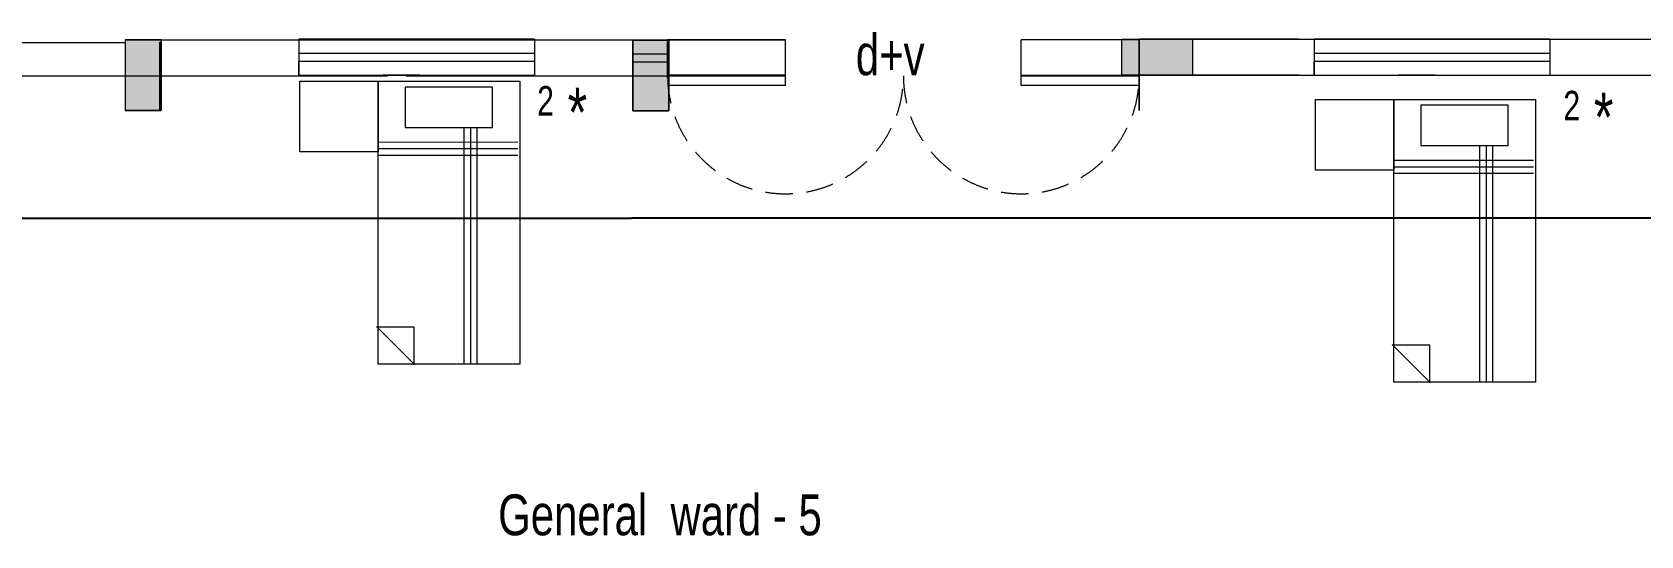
# Model space of a CAD drawing. Header units: metres. Extents: x 191982 to 427160, y -8904 to 80370.
# Drawn here: x 395335 to 405569, y 54879 to 58086 of the extents above; entities that cross this region are included whole.
import ezdxf

# ---------------------------------------------------------------- set-up
doc = ezdxf.new("R2010")
doc.units = ezdxf.units.M
doc.header["$LTSCALE"] = 700
doc.header["$MEASUREMENT"] = 0
doc.header["$PDMODE"] = 32
doc.linetypes.add('DASHED2', pattern=[0.375, 0.25, -0.125])
doc.layers.get('0').update_dxf_attribs({"lineweight": 9})
doc.layers.get('Defpoints').update_dxf_attribs({"lineweight": 9})
for name, color, linetype, lineweight in [('FURNITURE', 7, 'Continuous', 9), ('MAIN GATE', 7, 'Continuous', 9), ('NEW PLANS', 7, 'Continuous', 9), ('PLAN', 7, 'Continuous', 9)]:
    doc.layers.add(name, color=color, linetype=linetype, lineweight=lineweight)
doc.styles.get("Standard").update_dxf_attribs({"font": 'swisscl.ttf'})
doc.dimstyles.get("Standard").update_dxf_attribs({"dimtxt": 0.23, "dimasz": 0.23, "dimexe": 0.05, "dimexo": 0.05, "dimgap": 0.06, "dimtad": 0, "dimzin": 0, "dimdsep": 46, "dimtxsty": 'Standard', "dimcen": 0, "dimse1": 1, "dimse2": 1, "dimadec": 0, "dimazin": 0, "dimtfac": 1, "dimtofl": 0, "dimtmove": 2, "dimatfit": 0, "dimfxl": 0.18, "dimtolj": 1, "dimtzin": 0, "dimarcsym": 0})

# ---------------------------------------------------------------- blocks, each defined once
blk = doc.blocks.new('*D91')
at = {"layer": 'Defpoints', "color": 0, "transparency": 16777216}
for p in [(386458, 56917), (411838, 56917), (411838, 56902)]:
    blk.add_point(p, dxfattribs=at)
at = {"layer": 'MAIN GATE', "color": 0, "lineweight": -2, "transparency": 16777216}
for p, q in [((386458, 56902), (399147, 56902)), ((411838, 56902), (399148, 56902))]:
    blk.add_line(p, q, dxfattribs=at)
at = {"layer": 'MAIN GATE', "color": 0, "transparency": 16777216}
for points in [[(386458, 56902), (386458, 56902), (386458, 56902)], [(411838, 56902), (411838, 56902), (411838, 56902)]]:
    blk.add_solid(points, dxfattribs=at)
at = {"layer": 'MAIN GATE', "color": 0, "transparency": 16777216, "insert": (399148, 56902), "char_height": 0.23, "attachment_point": 5}
blk.add_mtext('\\A1;25380.00', dxfattribs=at)
blk = doc.blocks.new('A$C68D14229')
for p, q in [((0.53, 0.15), (0.53, 72.15)), ((0.53, 72.15), (36.53, 72.15)), ((36.53, 72.15), (36.53, 0.15)), ((22.29, 60.4), (22.29, 0.15)), ((23.96, 60.4), (23.96, 0.15)), ((25.62, 60.4), (25.62, 0.15)), ((0.53, 56.71), (36, 56.69)), ((0.53, 55.02), (36, 55.02)), ((0.53, 53.36), (36, 53.36)), ((0.11, 9.73), (9.63, 0.15)), ((9.63, 9.58), (0.11, 9.58)), ((9.63, 0), (9.63, 9.58)), ((36.53, 0.15), (0.53, 0.15))]:
    blk.add_line(p, q)
blk.add_lwpolyline([(29.63, 70.7), (7.38, 70.7), (7.38, 60.4), (29.63, 60.4)], close=True)

msp = doc.modelspace()

# ---------------------------------------------------------------- hatches: boundary and pattern name
at = {"layer": 'NEW PLANS'}
for points in [[(395926.208, 58036.408), (396156.208, 58036.408), (396156.208, 57806.408), (395926.208, 57806.408)], [(395926.208, 58036.408), (396156.208, 58036.408), (396156.208, 57806.408), (395926.208, 57806.408)], [(395926.208, 58036.408), (396156.208, 58036.408), (396156.208, 57806.408), (395926.208, 57806.408)], [(395926.208, 58036.408), (396156.208, 58036.408), (396156.208, 57806.408), (395926.208, 57806.408)], [(395926.208, 58036.408), (396156.208, 58036.408), (396156.208, 57806.408), (395926.208, 57806.408)], [(395926.208, 58036.408), (396156.208, 58036.408), (396156.208, 57806.408), (395926.208, 57806.408)], [(399156.208, 58035.191), (399386.208, 58035.191), (399386.208, 57805.191), (399156.208, 57805.191)], [(399156.208, 57805.191), (399386.208, 57805.191), (399386.208, 58035.191), (399156.208, 58035.191)], [(399156.208, 57805.191), (399386.208, 57805.191), (399386.208, 58035.191), (399156.208, 58035.191)], [(399156.208, 57815.191), (399156.208, 58035.191), (399386.208, 58035.191), (399386.208, 57815.191)], [(399156.208, 57815.191), (399156.208, 58035.191), (399386.208, 58035.191), (399386.208, 57815.191)], [(399156.208, 57805.191), (399386.208, 57805.191), (399386.208, 58035.191), (399156.208, 58035.191)], [(399156.208, 57805.191), (399386.208, 57805.191), (399386.208, 58035.191), (399156.208, 58035.191)], [(399156.208, 57805.191), (399386.208, 57805.191), (399386.208, 58035.191), (399156.208, 58035.191)], [(399156.208, 57805.191), (399386.208, 57805.191), (399386.208, 58035.191), (399156.208, 58035.191)], [(399156.208, 57815.191), (399156.208, 58035.191), (399386.208, 58035.191), (399386.208, 57815.191)], [(399156.208, 57815.191), (399156.208, 58035.191), (399386.208, 58035.191), (399386.208, 57815.191)], [(399156.208, 57805.191), (399386.208, 57805.191), (399386.208, 58035.191), (399156.208, 58035.191)], [(399156.208, 57805.191), (399386.208, 57805.191), (399386.208, 58035.191), (399156.208, 58035.191)], [(399156.208, 57805.191), (399386.208, 57805.191), (399386.208, 58035.191), (399156.208, 58035.191)], [(399156.208, 57815.191), (399156.208, 58035.191), (399386.208, 58035.191), (399386.208, 57815.191)], [(399156.208, 57815.191), (399156.208, 58035.191), (399386.208, 58035.191), (399386.208, 57815.191)], [(399156.208, 57805.191), (399386.208, 57805.191), (399386.208, 58035.191), (399156.208, 58035.191)], [(399156.208, 57805.191), (399386.208, 57805.191), (399386.208, 58035.191), (399156.208, 58035.191)], [(399156.208, 57815.191), (399156.208, 58035.191), (399386.208, 58035.191), (399386.208, 57815.191)], [(399156.208, 57815.191), (399156.208, 58035.191), (399386.208, 58035.191), (399386.208, 57815.191)], [(399156.208, 58035.191), (399386.208, 58035.191), (399386.208, 57805.191), (399156.208, 57805.191)], [(399156.208, 57805.191), (399386.208, 57805.191), (399386.208, 58035.191), (399156.208, 58035.191)], [(399156.208, 57805.191), (399386.208, 57805.191), (399386.208, 58035.191), (399156.208, 58035.191)], [(399156.208, 57815.191), (399156.208, 58035.191), (399386.208, 58035.191), (399386.208, 57815.191)], [(399156.208, 57815.191), (399156.208, 58035.191), (399386.208, 58035.191), (399386.208, 57815.191)], [(399156.208, 57805.191), (399386.208, 57805.191), (399386.208, 58035.191), (399156.208, 58035.191)], [(399156.208, 57805.191), (399386.208, 57805.191), (399386.208, 58035.191), (399156.208, 58035.191)], [(399156.208, 57805.191), (399386.208, 57805.191), (399386.208, 58035.191), (399156.208, 58035.191)], [(399156.208, 57805.191), (399386.208, 57805.191), (399386.208, 58035.191), (399156.208, 58035.191)], [(399156.208, 57815.191), (399156.208, 58035.191), (399386.208, 58035.191), (399386.208, 57815.191)], [(399156.208, 57815.191), (399156.208, 58035.191), (399386.208, 58035.191), (399386.208, 57815.191)], [(399156.208, 57805.191), (399386.208, 57805.191), (399386.208, 58035.191), (399156.208, 58035.191)], [(399156.208, 57805.191), (399386.208, 57805.191), (399386.208, 58035.191), (399156.208, 58035.191)], [(399156.208, 57805.191), (399386.208, 57805.191), (399386.208, 58035.191), (399156.208, 58035.191)], [(399156.208, 57815.191), (399156.208, 58035.191), (399386.208, 58035.191), (399386.208, 57815.191)], [(399156.208, 57815.191), (399156.208, 58035.191), (399386.208, 58035.191), (399386.208, 57815.191)], [(399156.208, 57805.191), (399386.208, 57805.191), (399386.208, 58035.191), (399156.208, 58035.191)], [(399156.208, 57805.191), (399386.208, 57805.191), (399386.208, 58035.191), (399156.208, 58035.191)], [(399156.208, 57815.191), (399156.208, 58035.191), (399386.208, 58035.191), (399386.208, 57815.191)], [(399156.208, 57815.191), (399156.208, 58035.191), (399386.208, 58035.191), (399386.208, 57815.191)], [(402717.772, 58041.692), (402267.772, 58041.692), (402267.772, 57811.692), (402717.772, 57811.692)], [(395926.208, 57806.408), (396156.208, 57806.408), (396156.208, 57586.408), (395926.208, 57586.408)], [(395926.208, 57806.408), (396156.208, 57806.408), (396156.208, 57586.408), (395926.208, 57586.408)], [(395926.208, 57806.408), (396156.208, 57806.408), (396156.208, 57586.408), (395926.208, 57586.408)], [(395926.208, 57806.408), (396156.208, 57806.408), (396156.208, 57586.408), (395926.208, 57586.408)], [(395926.208, 57806.408), (396156.208, 57806.408), (396156.208, 57586.408), (395926.208, 57586.408)], [(395926.208, 57806.408), (396156.208, 57806.408), (396156.208, 57586.408), (395926.208, 57586.408)], [(399156.208, 57815.191), (399386.208, 57815.191), (399386.208, 57585.191), (399156.208, 57585.191)], [(399156.208, 57815.191), (399386.208, 57815.191), (399386.208, 57585.191), (399156.208, 57585.191)], [(399156.208, 57815.191), (399386.208, 57815.191), (399386.208, 57585.191), (399156.208, 57585.191)], [(399156.208, 57815.191), (399386.208, 57815.191), (399386.208, 57585.191), (399156.208, 57585.191)], [(399156.208, 57815.191), (399386.208, 57815.191), (399386.208, 57585.191), (399156.208, 57585.191)], [(399156.208, 57815.191), (399386.208, 57815.191), (399386.208, 57585.191), (399156.208, 57585.191)], [(399156.208, 57815.191), (399386.208, 57815.191), (399386.208, 57585.191), (399156.208, 57585.191)], [(399156.208, 57815.191), (399386.208, 57815.191), (399386.208, 57585.191), (399156.208, 57585.191)], [(399156.208, 57815.191), (399386.208, 57815.191), (399386.208, 57585.191), (399156.208, 57585.191)], [(399156.208, 57815.191), (399386.208, 57815.191), (399386.208, 57585.191), (399156.208, 57585.191)], [(399156.208, 57815.191), (399386.208, 57815.191), (399386.208, 57585.191), (399156.208, 57585.191)], [(399156.208, 57815.191), (399386.208, 57815.191), (399386.208, 57585.191), (399156.208, 57585.191)], [(399156.208, 57815.191), (399386.208, 57815.191), (399386.208, 57585.191), (399156.208, 57585.191)], [(399156.208, 57815.191), (399386.208, 57815.191), (399386.208, 57585.191), (399156.208, 57585.191)], [(399156.208, 57815.191), (399386.208, 57815.191), (399386.208, 57585.191), (399156.208, 57585.191)], [(399156.208, 57815.191), (399386.208, 57815.191), (399386.208, 57585.191), (399156.208, 57585.191)], [(399156.208, 57805.191), (399386.208, 57805.191), (399386.208, 57585.191), (399156.208, 57585.191)], [(399156.208, 57585.191), (399386.208, 57585.191), (399386.208, 57805.191), (399156.208, 57805.191)], [(399156.208, 57585.191), (399386.208, 57585.191), (399386.208, 57805.191), (399156.208, 57805.191)], [(399156.208, 57585.191), (399386.208, 57585.191), (399386.208, 57805.191), (399156.208, 57805.191)], [(399156.208, 57585.191), (399386.208, 57585.191), (399386.208, 57805.191), (399156.208, 57805.191)], [(399156.208, 57585.191), (399386.208, 57585.191), (399386.208, 57805.191), (399156.208, 57805.191)], [(399156.208, 57585.191), (399386.208, 57585.191), (399386.208, 57805.191), (399156.208, 57805.191)], [(399156.208, 57585.191), (399386.208, 57585.191), (399386.208, 57805.191), (399156.208, 57805.191)], [(399156.208, 57585.191), (399386.208, 57585.191), (399386.208, 57805.191), (399156.208, 57805.191)], [(399156.208, 57585.191), (399386.208, 57585.191), (399386.208, 57805.191), (399156.208, 57805.191)], [(399156.208, 57585.191), (399386.208, 57585.191), (399386.208, 57805.191), (399156.208, 57805.191)], [(399156.208, 57585.191), (399386.208, 57585.191), (399386.208, 57805.191), (399156.208, 57805.191)], [(399156.208, 57805.191), (399386.208, 57805.191), (399386.208, 57585.191), (399156.208, 57585.191)], [(399156.208, 57585.191), (399386.208, 57585.191), (399386.208, 57805.191), (399156.208, 57805.191)], [(399156.208, 57585.191), (399386.208, 57585.191), (399386.208, 57805.191), (399156.208, 57805.191)], [(399156.208, 57585.191), (399386.208, 57585.191), (399386.208, 57805.191), (399156.208, 57805.191)], [(399156.208, 57585.191), (399386.208, 57585.191), (399386.208, 57805.191), (399156.208, 57805.191)], [(399156.208, 57585.191), (399386.208, 57585.191), (399386.208, 57805.191), (399156.208, 57805.191)], [(399156.208, 57585.191), (399386.208, 57585.191), (399386.208, 57805.191), (399156.208, 57805.191)], [(399156.208, 57585.191), (399386.208, 57585.191), (399386.208, 57805.191), (399156.208, 57805.191)], [(399156.208, 57585.191), (399386.208, 57585.191), (399386.208, 57805.191), (399156.208, 57805.191)], [(399156.208, 57585.191), (399386.208, 57585.191), (399386.208, 57805.191), (399156.208, 57805.191)], [(399156.208, 57585.191), (399386.208, 57585.191), (399386.208, 57805.191), (399156.208, 57805.191)], [(399156.208, 57585.191), (399386.208, 57585.191), (399386.208, 57805.191), (399156.208, 57805.191)]]:
    msp.add_hatch(color=256, dxfattribs=at).paths.add_polyline_path(points)

# ---------------------------------------------------------------- linework, layer by layer
at = {"layer": 'FURNITURE'}
for points in [[(397036.895, 57322.687), (397036.895, 57772.687), (397536.895, 57772.687), (397536.895, 57322.687)], [(403498.369, 57207.014), (403498.369, 57657.014), (403998.369, 57657.014), (403998.369, 57207.014)]]:
    msp.add_lwpolyline(points, close=True, dxfattribs=at)
at = {"layer": 'MAIN GATE'}
for p, q in [((395926.208, 58036.692), (400127.772, 58036.692)), ((398531.369, 58041.692), (397031.369, 58041.692)), ((404990.889, 58041.692), (403490.889, 58041.692)), ((392917.772, 58020.045), (395926.208, 58020.045)), ((392917.772, 57806.692), (397595.011, 57806.692)), ((397031.369, 57811.692), (398531.369, 57811.692)), ((397715.011, 57807.775), (399377.622, 57806.692)), ((397715.011, 57806.692), (400127.772, 57806.692)), ((403490.889, 57811.692), (404990.889, 57811.692))]:
    msp.add_line(p, q, dxfattribs=at)
at = {"layer": 'MAIN GATE', "linetype": 'DASHED2'}
for centre in [(400127.772, 57806.692), (401627.772, 57806.692)]:
    msp.add_arc(centre, 750, 180, 360, dxfattribs=at)
at = {"layer": 'NEW PLANS'}
for p, q in [((396156.208, 58036.408), (395926.208, 58036.408)), ((395926.208, 58036.408), (395926.208, 57586.408)), ((395926.208, 58036.408), (395926.208, 57586.408)), ((395926.208, 58036.408), (395926.208, 57586.408)), ((395926.208, 58036.408), (395926.208, 57586.408)), ((395926.208, 58036.408), (395926.208, 57586.408)), ((395926.208, 58036.408), (395926.208, 57586.408)), ((395926.208, 58036.408), (395926.208, 57586.408)), ((395926.208, 58036.408), (395926.208, 57586.408)), ((395926.208, 58036.408), (395926.208, 57586.408)), ((395926.208, 58036.408), (395926.208, 57586.408)), ((396156.208, 58036.408), (395926.208, 58036.408)), ((395926.208, 58036.408), (395926.208, 57586.408)), ((395926.208, 58036.408), (395926.208, 57586.408)), ((395926.208, 58036.408), (395926.208, 57586.408)), ((395926.208, 58036.408), (395926.208, 57586.408)), ((395926.208, 58036.408), (395926.208, 57586.408)), ((395926.208, 58036.408), (395926.208, 57586.408)), ((395926.208, 58036.408), (395926.208, 57586.408)), ((396156.208, 58036.408), (395926.208, 58036.408)), ((395926.208, 58036.408), (395926.208, 57586.408)), ((395926.208, 58036.408), (395926.208, 57586.408)), ((395926.208, 58036.408), (395926.208, 57586.408)), ((395926.208, 58036.408), (395926.208, 57586.408)), ((395926.208, 58036.408), (395926.208, 57586.408)), ((395926.208, 58036.408), (395926.208, 57586.408)), ((395926.208, 58036.408), (395926.208, 57586.408)), ((396156.208, 58036.408), (395926.208, 58036.408)), ((395926.208, 58036.408), (395926.208, 57586.408)), ((395926.208, 58036.408), (395926.208, 57586.408)), ((395926.208, 58036.408), (395926.208, 57586.408)), ((395926.208, 58036.408), (395926.208, 57586.408)), ((395926.208, 58036.408), (395926.208, 57586.408)), ((395926.208, 58036.408), (395926.208, 57586.408)), ((395926.208, 58036.408), (395926.208, 57586.408)), ((396156.208, 58036.408), (395926.208, 58036.408)), ((395926.208, 58036.408), (395926.208, 57586.408)), ((395926.208, 58036.408), (395926.208, 57586.408)), ((395926.208, 58036.408), (395926.208, 57586.408)), ((395926.208, 58036.408), (395926.208, 57586.408)), ((395926.208, 58036.408), (395926.208, 57586.408)), ((395926.208, 58036.408), (395926.208, 57586.408)), ((395926.208, 58036.408), (395926.208, 57586.408)), ((395926.208, 58036.408), (395926.208, 57586.408)), ((395926.208, 58036.408), (395926.208, 57586.408)), ((395926.208, 58036.408), (395926.208, 57586.408)), ((396156.208, 58036.408), (395926.208, 58036.408)), ((395926.208, 58036.408), (395926.208, 57586.408)), ((395926.208, 58036.408), (395926.208, 57586.408)), ((395926.208, 58036.408), (395926.208, 57586.408)), ((395926.208, 58036.408), (395926.208, 57586.408)), ((395926.208, 58036.408), (395926.208, 57586.408)), ((395926.208, 58036.408), (395926.208, 57586.408)), ((395926.208, 58036.408), (395926.208, 57586.408)), ((396156.208, 58036.408), (395926.208, 58036.408)), ((395926.208, 58036.408), (395926.208, 57586.408)), ((395926.208, 58036.408), (395926.208, 57586.408)), ((395926.208, 58036.408), (395926.208, 57586.408)), ((395926.208, 58036.408), (395926.208, 57586.408)), ((395926.208, 58036.408), (395926.208, 57586.408)), ((395926.208, 58036.408), (395926.208, 57586.408)), ((395926.208, 58036.408), (395926.208, 57586.408)), ((396156.208, 58036.408), (395926.208, 58036.408)), ((395926.208, 58036.408), (395926.208, 57586.408)), ((395926.208, 58036.408), (395926.208, 57586.408)), ((395926.208, 58036.408), (395926.208, 57586.408)), ((395926.208, 58036.408), (395926.208, 57586.408)), ((395926.208, 58036.408), (395926.208, 57586.408)), ((395926.208, 58036.408), (395926.208, 57586.408)), ((395926.208, 58036.408), (395926.208, 57586.408)), ((396156.208, 58036.408), (396156.208, 57586.408)), ((396156.208, 58036.408), (396156.208, 57586.408)), ((396156.208, 58036.408), (396156.208, 57586.408)), ((396156.208, 58036.408), (396156.208, 57586.408)), ((396156.208, 58036.408), (396156.208, 57586.408)), ((396156.208, 58036.408), (396156.208, 57586.408)), ((396156.208, 58036.408), (396156.208, 57586.408)), ((396156.208, 58036.408), (396156.208, 57586.408)), ((396156.208, 58036.408), (396156.208, 57586.408)), ((396156.208, 58036.408), (396156.208, 57586.408)), ((396156.208, 58036.408), (396156.208, 57586.408)), ((396156.208, 58036.408), (396156.208, 57586.408)), ((396156.208, 58036.408), (396156.208, 57586.408)), ((396156.208, 58036.408), (396156.208, 57586.408)), ((396156.208, 58036.408), (396156.208, 57586.408)), ((396156.208, 58036.408), (396156.208, 57586.408)), ((396156.208, 58036.408), (396156.208, 57586.408)), ((396156.208, 58036.408), (396156.208, 57586.408)), ((396156.208, 58036.408), (396156.208, 57586.408)), ((396156.208, 58036.408), (396156.208, 57586.408)), ((396156.208, 58036.408), (396156.208, 57586.408)), ((396156.208, 58036.408), (396156.208, 57586.408)), ((396156.208, 58036.408), (396156.208, 57586.408)), ((396156.208, 58036.408), (396156.208, 57586.408)), ((396156.208, 58036.408), (396156.208, 57586.408)), ((396156.208, 58036.408), (396156.208, 57586.408)), ((396156.208, 58036.408), (396156.208, 57586.408)), ((396156.208, 58036.408), (396156.208, 57586.408)), ((396156.208, 58036.408), (396156.208, 57586.408)), ((396156.208, 58036.408), (396156.208, 57586.408)), ((396156.208, 58036.408), (396156.208, 57586.408)), ((396156.208, 58036.408), (396156.208, 57586.408)), ((396156.208, 58036.408), (396156.208, 57586.408)), ((396156.208, 58036.408), (396156.208, 57586.408)), ((396156.208, 58036.408), (396156.208, 57586.408)), ((396156.208, 58036.408), (396156.208, 57586.408)), ((396156.208, 58036.408), (396156.208, 57586.408)), ((396156.208, 58036.408), (396156.208, 57586.408)), ((396156.208, 58036.408), (396156.208, 57586.408)), ((396156.208, 58036.408), (396156.208, 57586.408)), ((396156.208, 58036.408), (396156.208, 57586.408)), ((396156.208, 58036.408), (396156.208, 57586.408)), ((396156.208, 58036.408), (396156.208, 57586.408)), ((396156.208, 58036.408), (396156.208, 57586.408)), ((396156.208, 58036.408), (396156.208, 57586.408)), ((396156.208, 58036.408), (396156.208, 57586.408)), ((396156.208, 58036.408), (396156.208, 57586.408)), ((396156.208, 58036.408), (396156.208, 57586.408)), ((397031.369, 58041.692), (397031.369, 57811.692)), ((398531.369, 58041.692), (398531.369, 57811.692)), ((399386.208, 58035.191), (399156.208, 58035.191)), ((399156.208, 58035.191), (399156.208, 57585.191)), ((399156.208, 58035.191), (399156.208, 57585.191)), ((399156.208, 58035.191), (399156.208, 57585.191)), ((399156.208, 58035.191), (399156.208, 57585.191)), ((399156.208, 58035.191), (399156.208, 57585.191)), ((399156.208, 58035.191), (399156.208, 57585.191)), ((399156.208, 58035.191), (399156.208, 57585.191)), ((399156.208, 58035.191), (399156.208, 57585.191)), ((399156.208, 58035.191), (399156.208, 57585.191)), ((399156.208, 58035.191), (399156.208, 57585.191)), ((399156.208, 58035.191), (399156.208, 57585.191)), ((399386.208, 58035.191), (399156.208, 58035.191)), ((399386.208, 58035.191), (399156.208, 58035.191)), ((399156.208, 57585.191), (399156.208, 58035.191)), ((399156.208, 57585.191), (399156.208, 58035.191)), ((399156.208, 57585.191), (399156.208, 58035.191)), ((399156.208, 57585.191), (399156.208, 58035.191)), ((399156.208, 57585.191), (399156.208, 58035.191)), ((399156.208, 57585.191), (399156.208, 58035.191)), ((399156.208, 57585.191), (399156.208, 58035.191)), ((399156.208, 57585.191), (399156.208, 58035.191)), ((399156.208, 57585.191), (399156.208, 58035.191)), ((399156.208, 57585.191), (399156.208, 58035.191)), ((399156.208, 57585.191), (399156.208, 58035.191)), ((399156.208, 57585.191), (399156.208, 58035.191)), ((399156.208, 57585.191), (399156.208, 58035.191)), ((399156.208, 57585.191), (399156.208, 58035.191)), ((399156.208, 58035.191), (399156.208, 57585.191)), ((399156.208, 57585.191), (399156.208, 58035.191)), ((399156.208, 57585.191), (399156.208, 58035.191)), ((399386.208, 58035.191), (399156.208, 58035.191)), ((399386.208, 58035.191), (399156.208, 58035.191)), ((399156.208, 57585.191), (399156.208, 58035.191)), ((399156.208, 57585.191), (399156.208, 58035.191)), ((399156.208, 57585.191), (399156.208, 58035.191)), ((399156.208, 57585.191), (399156.208, 58035.191)), ((399156.208, 57585.191), (399156.208, 58035.191)), ((399156.208, 57585.191), (399156.208, 58035.191)), ((399156.208, 57585.191), (399156.208, 58035.191)), ((399156.208, 57585.191), (399156.208, 58035.191)), ((399156.208, 57585.191), (399156.208, 58035.191)), ((399156.208, 58035.191), (399156.208, 57585.191)), ((399156.208, 57585.191), (399156.208, 58035.191)), ((399156.208, 57585.191), (399156.208, 58035.191)), ((399386.208, 58035.191), (399156.208, 58035.191)), ((399386.208, 58035.191), (399156.208, 58035.191)), ((399156.208, 57585.191), (399156.208, 58035.191)), ((399156.208, 57585.191), (399156.208, 58035.191)), ((399156.208, 57585.191), (399156.208, 58035.191)), ((399156.208, 57585.191), (399156.208, 58035.191)), ((399156.208, 58035.191), (399156.208, 57585.191)), ((399156.208, 57585.191), (399156.208, 58035.191)), ((399156.208, 57585.191), (399156.208, 58035.191)), ((399386.208, 58035.191), (399156.208, 58035.191)), ((399386.208, 58035.191), (399156.208, 58035.191)), ((399156.208, 58035.191), (399156.208, 57585.191)), ((399156.208, 58035.191), (399156.208, 57585.191)), ((399156.208, 58035.191), (399156.208, 57585.191)), ((399156.208, 58035.191), (399156.208, 57585.191)), ((399386.208, 58035.191), (399156.208, 58035.191)), ((399156.208, 58035.191), (399156.208, 57585.191)), ((399156.208, 58035.191), (399156.208, 57585.191)), ((399156.208, 58035.191), (399156.208, 57585.191)), ((399156.208, 58035.191), (399156.208, 57585.191)), ((399156.208, 58035.191), (399156.208, 57585.191)), ((399156.208, 58035.191), (399156.208, 57585.191)), ((399156.208, 58035.191), (399156.208, 57585.191)), ((399156.208, 58035.191), (399156.208, 57585.191)), ((399156.208, 58035.191), (399156.208, 57585.191)), ((399156.208, 58035.191), (399156.208, 57585.191)), ((399156.208, 58035.191), (399156.208, 57585.191)), ((399386.208, 58035.191), (399156.208, 58035.191)), ((399386.208, 58035.191), (399156.208, 58035.191)), ((399156.208, 57585.191), (399156.208, 58035.191)), ((399156.208, 57585.191), (399156.208, 58035.191)), ((399156.208, 57585.191), (399156.208, 58035.191)), ((399156.208, 57585.191), (399156.208, 58035.191)), ((399156.208, 57585.191), (399156.208, 58035.191)), ((399156.208, 57585.191), (399156.208, 58035.191)), ((399156.208, 57585.191), (399156.208, 58035.191)), ((399156.208, 57585.191), (399156.208, 58035.191)), ((399156.208, 57585.191), (399156.208, 58035.191)), ((399156.208, 57585.191), (399156.208, 58035.191)), ((399156.208, 57585.191), (399156.208, 58035.191)), ((399156.208, 57585.191), (399156.208, 58035.191)), ((399156.208, 57585.191), (399156.208, 58035.191)), ((399156.208, 57585.191), (399156.208, 58035.191)), ((399156.208, 58035.191), (399156.208, 57585.191)), ((399156.208, 57585.191), (399156.208, 58035.191)), ((399156.208, 57585.191), (399156.208, 58035.191)), ((399386.208, 58035.191), (399156.208, 58035.191)), ((399386.208, 58035.191), (399156.208, 58035.191)), ((399156.208, 57585.191), (399156.208, 58035.191)), ((399156.208, 57585.191), (399156.208, 58035.191)), ((399156.208, 57585.191), (399156.208, 58035.191)), ((399156.208, 57585.191), (399156.208, 58035.191)), ((399156.208, 57585.191), (399156.208, 58035.191)), ((399156.208, 57585.191), (399156.208, 58035.191)), ((399156.208, 57585.191), (399156.208, 58035.191)), ((399156.208, 57585.191), (399156.208, 58035.191)), ((399156.208, 57585.191), (399156.208, 58035.191)), ((399156.208, 58035.191), (399156.208, 57585.191)), ((399156.208, 57585.191), (399156.208, 58035.191)), ((399156.208, 57585.191), (399156.208, 58035.191)), ((399386.208, 58035.191), (399156.208, 58035.191)), ((399386.208, 58035.191), (399156.208, 58035.191)), ((399156.208, 57585.191), (399156.208, 58035.191)), ((399156.208, 57585.191), (399156.208, 58035.191)), ((399156.208, 57585.191), (399156.208, 58035.191)), ((399156.208, 57585.191), (399156.208, 58035.191)), ((399156.208, 58035.191), (399156.208, 57585.191)), ((399156.208, 57585.191), (399156.208, 58035.191)), ((399156.208, 57585.191), (399156.208, 58035.191)), ((399386.208, 58035.191), (399156.208, 58035.191)), ((399386.208, 58035.191), (399156.208, 58035.191)), ((399156.208, 58035.191), (399156.208, 57585.191)), ((399156.208, 58035.191), (399156.208, 57585.191)), ((399156.208, 58035.191), (399156.208, 57585.191)), ((399156.208, 58035.191), (399156.208, 57585.191)), ((399427.772, 58036.692), (399377.772, 58036.692)), ((399427.772, 58036.692), (399377.772, 58036.692)), ((399427.772, 58036.692), (399377.772, 58036.692)), ((399427.772, 58036.692), (399377.772, 58036.692)), ((399427.772, 58036.692), (399377.772, 58036.692)), ((399427.772, 58036.692), (399377.772, 58036.692)), ((400127.772, 58036.692), (399377.772, 58036.692)), ((400127.772, 58036.692), (399377.772, 58036.692)), ((399386.208, 58035.191), (399386.208, 57585.191)), ((399386.208, 58035.191), (399386.208, 57585.191)), ((399386.208, 58035.191), (399386.208, 57585.191)), ((399386.208, 58035.191), (399386.208, 57585.191)), ((399386.208, 58035.191), (399386.208, 57585.191)), ((399386.208, 58035.191), (399386.208, 57585.191)), ((399386.208, 58035.191), (399386.208, 57585.191)), ((399386.208, 58035.191), (399386.208, 57585.191)), ((399386.208, 58035.191), (399386.208, 57585.191)), ((399386.208, 58035.191), (399386.208, 57585.191)), ((399386.208, 58035.191), (399386.208, 57585.191)), ((399386.208, 57585.191), (399386.208, 58035.191)), ((399386.208, 57585.191), (399386.208, 58035.191)), ((399386.208, 57585.191), (399386.208, 58035.191)), ((399386.208, 57585.191), (399386.208, 58035.191)), ((399386.208, 57585.191), (399386.208, 58035.191)), ((399386.208, 57585.191), (399386.208, 58035.191)), ((399386.208, 57585.191), (399386.208, 58035.191)), ((399386.208, 57585.191), (399386.208, 58035.191)), ((399386.208, 57585.191), (399386.208, 58035.191)), ((399386.208, 57585.191), (399386.208, 58035.191)), ((399386.208, 57585.191), (399386.208, 58035.191)), ((399386.208, 57585.191), (399386.208, 58035.191)), ((399386.208, 57585.191), (399386.208, 58035.191)), ((399386.208, 57585.191), (399386.208, 58035.191)), ((399386.208, 57585.191), (399386.208, 58035.191)), ((399386.208, 57585.191), (399386.208, 58035.191)), ((399386.208, 57585.191), (399386.208, 58035.191)), ((399386.208, 57585.191), (399386.208, 58035.191)), ((399386.208, 57585.191), (399386.208, 58035.191)), ((399386.208, 57585.191), (399386.208, 58035.191)), ((399386.208, 57585.191), (399386.208, 58035.191)), ((399386.208, 57585.191), (399386.208, 58035.191)), ((399386.208, 57585.191), (399386.208, 58035.191)), ((399386.208, 57585.191), (399386.208, 58035.191)), ((399386.208, 57585.191), (399386.208, 58035.191)), ((399386.208, 57585.191), (399386.208, 58035.191)), ((399386.208, 57585.191), (399386.208, 58035.191)), ((399386.208, 57585.191), (399386.208, 58035.191)), ((399386.208, 57585.191), (399386.208, 58035.191)), ((399386.208, 57585.191), (399386.208, 58035.191)), ((399386.208, 57585.191), (399386.208, 58035.191)), ((399386.208, 57585.191), (399386.208, 58035.191)), ((399386.208, 57585.191), (399386.208, 58035.191)), ((399386.208, 58035.191), (399386.208, 57585.191)), ((399386.208, 58035.191), (399386.208, 57585.191)), ((399386.208, 58035.191), (399386.208, 57585.191)), ((399386.208, 58035.191), (399386.208, 57585.191)), ((399386.208, 58035.191), (399386.208, 57585.191)), ((399386.208, 58035.191), (399386.208, 57585.191)), ((399386.208, 58035.191), (399386.208, 57585.191)), ((399386.208, 58035.191), (399386.208, 57585.191)), ((399386.208, 58035.191), (399386.208, 57585.191)), ((399386.208, 58035.191), (399386.208, 57585.191)), ((399386.208, 58035.191), (399386.208, 57585.191)), ((399386.208, 57585.191), (399386.208, 58035.191)), ((399386.208, 57585.191), (399386.208, 58035.191)), ((399386.208, 57585.191), (399386.208, 58035.191)), ((399386.208, 57585.191), (399386.208, 58035.191)), ((399386.208, 57585.191), (399386.208, 58035.191)), ((399386.208, 57585.191), (399386.208, 58035.191)), ((399386.208, 57585.191), (399386.208, 58035.191)), ((399386.208, 57585.191), (399386.208, 58035.191)), ((399386.208, 57585.191), (399386.208, 58035.191)), ((399386.208, 57585.191), (399386.208, 58035.191)), ((399386.208, 57585.191), (399386.208, 58035.191)), ((399386.208, 57585.191), (399386.208, 58035.191)), ((399386.208, 57585.191), (399386.208, 58035.191)), ((399386.208, 57585.191), (399386.208, 58035.191)), ((399386.208, 57585.191), (399386.208, 58035.191)), ((399386.208, 57585.191), (399386.208, 58035.191)), ((399386.208, 57585.191), (399386.208, 58035.191)), ((399386.208, 57585.191), (399386.208, 58035.191)), ((399386.208, 57585.191), (399386.208, 58035.191)), ((399386.208, 57585.191), (399386.208, 58035.191)), ((399386.208, 57585.191), (399386.208, 58035.191)), ((399386.208, 57585.191), (399386.208, 58035.191)), ((399386.208, 57585.191), (399386.208, 58035.191)), ((399386.208, 57585.191), (399386.208, 58035.191)), ((399386.208, 57585.191), (399386.208, 58035.191)), ((399386.208, 57585.191), (399386.208, 58035.191)), ((399386.208, 57585.191), (399386.208, 58035.191)), ((399386.208, 57585.191), (399386.208, 58035.191)), ((399386.208, 57585.191), (399386.208, 58035.191)), ((399386.208, 57585.191), (399386.208, 58035.191)), ((399386.208, 57585.191), (399386.208, 58035.191)), ((399386.208, 57585.191), (399386.208, 58035.191)), ((399386.208, 57585.191), (399386.208, 58035.191)), ((400127.772, 57806.692), (400127.772, 58036.692)), ((402377.772, 58036.692), (401627.772, 58036.692)), ((401627.772, 57806.692), (401627.772, 58036.692)), ((402377.772, 58036.692), (402377.772, 57586.692)), ((402377.772, 58036.692), (402377.772, 57586.692)), ((402377.772, 58036.692), (402377.772, 57586.692)), ((402377.772, 58036.692), (402377.772, 57586.692)), ((402377.772, 58036.692), (402377.772, 57586.692)), ((402377.772, 58036.692), (402377.772, 57586.692)), ((402377.772, 57586.692), (402377.772, 58036.692)), ((402377.772, 57586.692), (402377.772, 58036.692)), ((402377.772, 57586.692), (402377.772, 58036.692)), ((403392.545, 58041.692), (402379.233, 58041.692)), ((403392.545, 58041.692), (402379.233, 58041.692)), ((402379.233, 58041.692), (403392.545, 58041.692)), ((403392.545, 58041.692), (402379.233, 58041.692)), ((402379.233, 58041.692), (403392.545, 58041.692)), ((402642.545, 58041.692), (405839.233, 58041.692)), ((403490.889, 58041.692), (403490.889, 57811.692)), ((404990.889, 58041.692), (404990.889, 57811.692)), ((396147.772, 57831.178), (396147.772, 58021.408)), ((396147.772, 57831.178), (396147.772, 58021.408)), ((396147.772, 57583.355), (396147.772, 57926.293)), ((396147.772, 57583.355), (396147.772, 57926.293)), ((397031.369, 57951.692), (398531.369, 57951.692)), ((399386.208, 57945.191), (399156.208, 57945.191)), ((399386.208, 57945.191), (399156.208, 57945.191)), ((399377.772, 57795.191), (399377.772, 58025.191)), ((399377.772, 57829.96), (399377.772, 58020.191)), ((399377.772, 58020.191), (399377.772, 57790.191)), ((403490.889, 57951.692), (404990.889, 57951.692)), ((397031.369, 57901.692), (398531.369, 57901.692)), ((399386.208, 57895.191), (399156.208, 57895.191)), ((399386.208, 57895.191), (399156.208, 57895.191)), ((403490.889, 57901.692), (404990.889, 57901.692)), ((396156.208, 57806.408), (395926.208, 57806.408)), ((396156.208, 57806.408), (395926.208, 57806.408)), ((396156.208, 57806.408), (395926.208, 57806.408)), ((396156.208, 57806.408), (395926.208, 57806.408)), ((396156.208, 57806.408), (395926.208, 57806.408)), ((396156.208, 57806.408), (395926.208, 57806.408)), ((396156.208, 57806.408), (395926.208, 57806.408)), ((397798.269, 57811.692), (397568.269, 57811.692)), ((399386.208, 57805.191), (399156.208, 57805.191)), ((399386.208, 57805.191), (399156.208, 57805.191)), ((400127.772, 57811.692), (399377.772, 57811.692)), ((400127.772, 57806.692), (399377.772, 57806.692)), ((400127.772, 57806.692), (399377.772, 57806.692)), ((400127.772, 57746.692), (399377.772, 57746.692)), ((400127.772, 57746.692), (400127.772, 57806.692)), ((401627.772, 57811.692), (403392.545, 57811.692)), ((401627.772, 57806.692), (402377.772, 57806.692)), ((402377.772, 57806.692), (401627.772, 57806.692)), ((401627.772, 57746.692), (401627.772, 57806.692)), ((402377.772, 57746.692), (401627.772, 57746.692)), ((402377.772, 57586.692), (402377.772, 57806.692)), ((403392.545, 57811.692), (402379.233, 57811.692)), ((403392.545, 57811.692), (402379.233, 57811.692)), ((402379.233, 57811.692), (403392.545, 57811.692)), ((403392.545, 57811.692), (402379.233, 57811.692)), ((402379.233, 57811.692), (405839.233, 57811.692)), ((404257.789, 57811.692), (404027.789, 57811.692)), ((396156.208, 57586.408), (395926.208, 57586.408)), ((396156.208, 57586.408), (395926.208, 57586.408)), ((396156.208, 57586.408), (395926.208, 57586.408)), ((396156.208, 57586.408), (395926.208, 57586.408)), ((396156.208, 57586.408), (395926.208, 57586.408)), ((396156.208, 57586.408), (395926.208, 57586.408)), ((399386.208, 57585.191), (399156.208, 57585.191)), ((399386.208, 57585.191), (399156.208, 57585.191)), ((399386.208, 57585.191), (399156.208, 57585.191)), ((399386.208, 57585.191), (399156.208, 57585.191)), ((399386.208, 57585.191), (399156.208, 57585.191)), ((399386.208, 57585.191), (399156.208, 57585.191)), ((399386.208, 57585.191), (399156.208, 57585.191)), ((399386.208, 57585.191), (399156.208, 57585.191)), ((399386.208, 57585.191), (399156.208, 57585.191)), ((399386.208, 57585.191), (399156.208, 57585.191)), ((399386.208, 57585.191), (399156.208, 57585.191)), ((399386.208, 57585.191), (399156.208, 57585.191)), ((399386.208, 57585.191), (399156.208, 57585.191)), ((399386.208, 57585.191), (399156.208, 57585.191)), ((399386.208, 57585.191), (399156.208, 57585.191)), ((399386.208, 57585.191), (399156.208, 57585.191)), ((399386.208, 57585.191), (399156.208, 57585.191)), ((399386.208, 57585.191), (399156.208, 57585.191)), ((399386.208, 57585.191), (399156.208, 57585.191)), ((399386.208, 57585.191), (399156.208, 57585.191)), ((399386.208, 57585.191), (399156.208, 57585.191)), ((399386.208, 57585.191), (399156.208, 57585.191)), ((399386.208, 57585.191), (399156.208, 57585.191)), ((399386.208, 57585.191), (399156.208, 57585.191))]:
    msp.add_line(p, q, dxfattribs=at)
for points in [[(396156.208, 58036.408), (395926.208, 58036.408), (395926.208, 57586.408), (396156.208, 57586.408)], [(396156.208, 58036.408), (395926.208, 58036.408), (395926.208, 57586.408), (396156.208, 57586.408)], [(396156.208, 58036.408), (395926.208, 58036.408), (395926.208, 57586.408), (396156.208, 57586.408)], [(396156.208, 58036.408), (395926.208, 58036.408), (395926.208, 57586.408), (396156.208, 57586.408)], [(396156.208, 58036.408), (395926.208, 58036.408), (395926.208, 57586.408), (396156.208, 57586.408)], [(396156.208, 58036.408), (395926.208, 58036.408), (395926.208, 57586.408), (396156.208, 57586.408)], [(399386.208, 58035.191), (399156.208, 58035.191), (399156.208, 57585.191), (399386.208, 57585.191)], [(399386.208, 58035.191), (399156.208, 58035.191), (399156.208, 57585.191), (399386.208, 57585.191)], [(399386.208, 58035.191), (399156.208, 58035.191), (399156.208, 57585.191), (399386.208, 57585.191)], [(399386.208, 57585.191), (399156.208, 57585.191), (399156.208, 58035.191), (399386.208, 58035.191)], [(399386.208, 57585.191), (399156.208, 57585.191), (399156.208, 58035.191), (399386.208, 58035.191)], [(399386.208, 58035.191), (399156.208, 58035.191), (399156.208, 57585.191), (399386.208, 57585.191)], [(399386.208, 58035.191), (399156.208, 58035.191), (399156.208, 57585.191), (399386.208, 57585.191)], [(399386.208, 58035.191), (399156.208, 58035.191), (399156.208, 57585.191), (399386.208, 57585.191)], [(399386.208, 58035.191), (399156.208, 58035.191), (399156.208, 57585.191), (399386.208, 57585.191)], [(399386.208, 57585.191), (399156.208, 57585.191), (399156.208, 58035.191), (399386.208, 58035.191)], [(399386.208, 57585.191), (399156.208, 57585.191), (399156.208, 58035.191), (399386.208, 58035.191)], [(399386.208, 58035.191), (399156.208, 58035.191), (399156.208, 57585.191), (399386.208, 57585.191)], [(399386.208, 58035.191), (399156.208, 58035.191), (399156.208, 57585.191), (399386.208, 57585.191)], [(399386.208, 58035.191), (399156.208, 58035.191), (399156.208, 57585.191), (399386.208, 57585.191)], [(399386.208, 57585.191), (399156.208, 57585.191), (399156.208, 58035.191), (399386.208, 58035.191)], [(399386.208, 57585.191), (399156.208, 57585.191), (399156.208, 58035.191), (399386.208, 58035.191)], [(399386.208, 58035.191), (399156.208, 58035.191), (399156.208, 57585.191), (399386.208, 57585.191)], [(399386.208, 58035.191), (399156.208, 58035.191), (399156.208, 57585.191), (399386.208, 57585.191)], [(399386.208, 57585.191), (399156.208, 57585.191), (399156.208, 58035.191), (399386.208, 58035.191)], [(399386.208, 57585.191), (399156.208, 57585.191), (399156.208, 58035.191), (399386.208, 58035.191)], [(399386.208, 58035.191), (399156.208, 58035.191), (399156.208, 57585.191), (399386.208, 57585.191)], [(399386.208, 58035.191), (399156.208, 58035.191), (399156.208, 57585.191), (399386.208, 57585.191)], [(399386.208, 58035.191), (399156.208, 58035.191), (399156.208, 57585.191), (399386.208, 57585.191)], [(399386.208, 57585.191), (399156.208, 57585.191), (399156.208, 58035.191), (399386.208, 58035.191)], [(399386.208, 57585.191), (399156.208, 57585.191), (399156.208, 58035.191), (399386.208, 58035.191)], [(399386.208, 58035.191), (399156.208, 58035.191), (399156.208, 57585.191), (399386.208, 57585.191)], [(399386.208, 58035.191), (399156.208, 58035.191), (399156.208, 57585.191), (399386.208, 57585.191)], [(399386.208, 58035.191), (399156.208, 58035.191), (399156.208, 57585.191), (399386.208, 57585.191)], [(399386.208, 58035.191), (399156.208, 58035.191), (399156.208, 57585.191), (399386.208, 57585.191)], [(399386.208, 57585.191), (399156.208, 57585.191), (399156.208, 58035.191), (399386.208, 58035.191)], [(399386.208, 57585.191), (399156.208, 57585.191), (399156.208, 58035.191), (399386.208, 58035.191)], [(399386.208, 58035.191), (399156.208, 58035.191), (399156.208, 57585.191), (399386.208, 57585.191)], [(399386.208, 58035.191), (399156.208, 58035.191), (399156.208, 57585.191), (399386.208, 57585.191)], [(399386.208, 58035.191), (399156.208, 58035.191), (399156.208, 57585.191), (399386.208, 57585.191)], [(399386.208, 57585.191), (399156.208, 57585.191), (399156.208, 58035.191), (399386.208, 58035.191)], [(399386.208, 57585.191), (399156.208, 57585.191), (399156.208, 58035.191), (399386.208, 58035.191)], [(399386.208, 58035.191), (399156.208, 58035.191), (399156.208, 57585.191), (399386.208, 57585.191)], [(399386.208, 58035.191), (399156.208, 58035.191), (399156.208, 57585.191), (399386.208, 57585.191)], [(399386.208, 57585.191), (399156.208, 57585.191), (399156.208, 58035.191), (399386.208, 58035.191)], [(399386.208, 57585.191), (399156.208, 57585.191), (399156.208, 58035.191), (399386.208, 58035.191)], [(402267.772, 58041.692), (402717.772, 58041.692), (402717.772, 57811.692), (402267.772, 57811.692)]]:
    msp.add_lwpolyline(points, close=True, dxfattribs=at)
at = {"layer": 'PLAN'}
for p, q in [((397031.369, 57811.692), (397031.395, 57896.46)), ((403490.889, 57811.692), (403490.915, 57896.46))]:
    msp.add_line(p, q, dxfattribs=at)

# ---------------------------------------------------------------- block references
at = {"layer": 'FURNITURE', "xscale": 25.000000000091, "yscale": 25.000000000091, "zscale": 25.000000000091}
for p in [(397523.696, 55968.815), (403985.169, 55853.141)]:
    msp.add_blockref('A$C68D14229', p, dxfattribs=at)

# ---------------------------------------------------------------- texts
at = {"attachment_point": 1}
for s, insert, char_height, width in [('2', (398547.437, 57742.484), 187.5, 102.99455), ('*', (398741.524, 57731.595), 312.5, 171.65759), ('2', (405076.04, 57711.906), 187.5, 102.99455), ('*', (405270.127, 57701.018), 312.5, 171.65759)]:
    msp.add_mtext(s, dxfattribs=dict(at, insert=insert, char_height=char_height, width=width))
at = {"layer": 'NEW PLANS'}
msp.add_text('d+v', height=260, rotation=360, dxfattribs=at).set_placement((400575.051, 57811.766))
msp.add_text('General  ward - 5', height=260, dxfattribs=at).set_placement((398299.64, 54882.813))

# ---------------------------------------------------------------- dimensions: what is measured, and where the dimension line sits
at = {"layer": 'MAIN GATE'}
dim = msp.add_linear_dim(base=(411837.772, 56901.672), p1=(386457.772, 56916.692), p2=(411837.772, 56916.692), dimstyle='Standard', dxfattribs=at)
dim.commit()
dim.dimension.update_dxf_attribs({"geometry": '*D91', "text_midpoint": (399147.772, 56901.672)})

doc.saveas('drawing.dxf')
